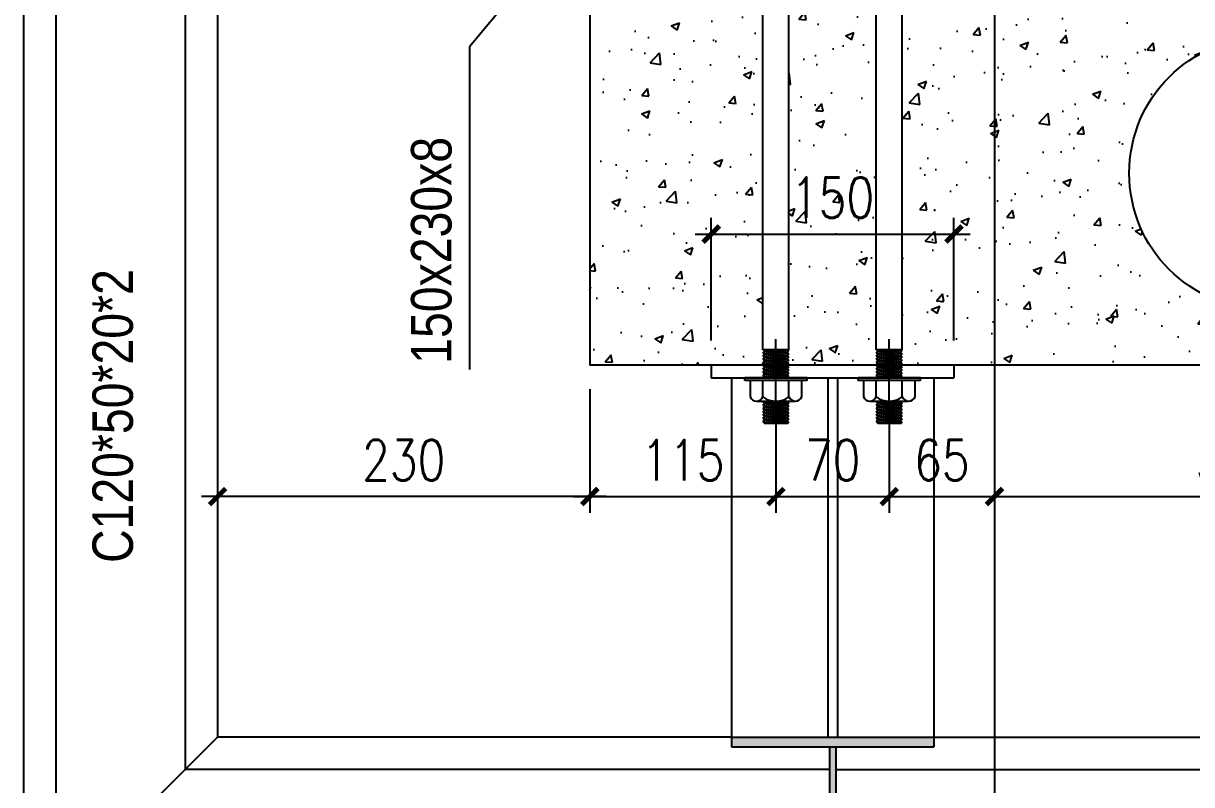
# Model space of a CAD drawing. Header units: inches. Extents: x 651127 to 1529722, y 768575 to 1021311.
# Drawn here: x 1220838 to 1228056, y 792855 to 797559 of the extents above; entities that cross this region are included whole.
import ezdxf

# ---------------------------------------------------------------- set-up
doc = ezdxf.new("R2010")
doc.units = ezdxf.units.IN
doc.header["$LTSCALE"] = 1000
doc.header["$MEASUREMENT"] = 0
doc.linetypes.add('CENTER2', pattern=[1.125, 0.75, -0.125, 0.125, -0.125])
doc.linetypes.add('DASHED2', pattern=[0.375, 0.25, -0.125])
doc.layers.get('DEFPOINTS').update_dxf_attribs({"color": 8, "lineweight": 9})
for name, color, linetype in [('DWGshare.com_15', 1, 'Continuous'), ('DWGshare.com_16', 2, 'Continuous'), ('DWGshare.com_19', 136, 'Continuous'), ('DWGshare.com_25', 154, 'Continuous'), ('DWGshare.com_3', 7, 'Continuous'), ('DWGshare.com_32', 253, 'Continuous'), ('DWGshare.com_34', 1, 'Continuous'), ('DWGshare.com_36', 2, 'Continuous'), ('DWGshare.com_4', 8, 'CENTER2'), ('DWGshare.com_9', 8, 'Continuous')]:
    doc.layers.add(name, color=color, linetype=linetype)
doc.styles.add('DWGshare.com_14', font='romans.shx', dxfattribs={"width": 0.8})
doc.styles.add('DWGshare.com_4', font='romans.shx', dxfattribs={"width": 0.8})
doc.styles.add('DWGshare.com_5', font='VHELVCN.TTF')
doc.dimstyles.new('DWGshare.com_12', dxfattribs={"dimscale": 100, "dimtxt": 2, "dimasz": 1.5, "dimexe": 1.5, "dimexo": 1.5, "dimgap": 1, "dimtad": 1, "dimdec": 0, "dimlfac": 0.2, "dimzin": 0, "dimdsep": 46, "dimtxsty": 'DWGshare.com_14', "dimblk": 'DWGshare.com_1', "dimcen": 3, "dimdle": 1.5, "dimclrd": 256, "dimclre": 256, "dimclrt": 7, "dimadec": 0, "dimazin": 0, "dimtfac": 1, "dimtdec": 0, "dimtix": 1, "dimtmove": 2, "dimatfit": 3, "dimfxl": 1, "dimtolj": 1, "dimtzin": 0, "dimarcsym": 0})
doc.dimstyles.new('DWGshare.com_7', dxfattribs={"dimscale": 100, "dimtxt": 2.5, "dimasz": 1, "dimexe": 1, "dimexo": 1.5, "dimgap": 1, "dimtad": 1, "dimdec": 0, "dimlfac": 0.1, "dimzin": 0, "dimdsep": 46, "dimtxsty": 'DWGshare.com_4', "dimblk": 'DWGshare.com_1', "dimcen": 1.5, "dimdle": 1, "dimclrd": 256, "dimclre": 256, "dimclrt": 7, "dimadec": 0, "dimazin": 0, "dimtfac": 1, "dimtdec": 0, "dimtix": 1, "dimtmove": 2, "dimatfit": 3, "dimfxl": 1, "dimtolj": 1, "dimtzin": 0, "dimarcsym": 0})

# ---------------------------------------------------------------- blocks, each defined once
blk = doc.blocks.new('DWGshare.com_1')
at = {"color": 0, "linetype": 'ByBlock', "const_width": 0.3}
blk.add_lwpolyline([(-0.5, -0.5), (0.5, 0.5)], dxfattribs=at)
blk = doc.blocks.new('*D975')
at = {"layer": 'DEFPOINTS', "color": 0, "ltscale": 100, "transparency": 16777216}
for p in [(1224337.7, 795449), (1225487.7, 795352.4), (1225487.7, 794635)]:
    blk.add_point(p, dxfattribs=at)
at = {"layer": 'DWGshare.com_19', "lineweight": -2, "ltscale": 100, "transparency": 16777216}
for p, q in [((1224337.7, 795299), (1224337.7, 794535)), ((1225487.7, 795202.4), (1225487.7, 794535)), ((1224237.7, 794635), (1225587.7, 794635))]:
    blk.add_line(p, q, dxfattribs=at)
at = {"layer": 'DWGshare.com_19', "lineweight": -2, "ltscale": 100, "transparency": 16777216, "xscale": 100, "yscale": 100, "zscale": 100, "rotation": 180}
blk.add_blockref('DWGshare.com_1', (1224337.7, 794635), dxfattribs=at)
at = {"layer": 'DWGshare.com_19', "lineweight": -2, "ltscale": 100, "transparency": 16777216, "xscale": 100, "yscale": 100, "zscale": 100}
blk.add_blockref('DWGshare.com_1', (1225487.7, 794635), dxfattribs=at)
at = {"layer": 'DWGshare.com_19', "color": 7, "ltscale": 100, "transparency": 16777216, "insert": (1224912.7, 794860), "char_height": 250, "attachment_point": 5, "style": 'DWGshare.com_4'}
blk.add_mtext('\\A1;115', dxfattribs=at)
blk = doc.blocks.new('*D976')
at = {"layer": 'DEFPOINTS', "color": 0, "ltscale": 100, "transparency": 16777216}
for p in [(1225487.7, 795352.4), (1226187.7, 795352.4), (1226187.7, 794635)]:
    blk.add_point(p, dxfattribs=at)
at = {"layer": 'DWGshare.com_19', "lineweight": -2, "ltscale": 100, "transparency": 16777216}
for p, q in [((1225487.7, 795202.4), (1225487.7, 794535)), ((1226187.7, 795202.4), (1226187.7, 794535)), ((1225387.7, 794635), (1226287.7, 794635))]:
    blk.add_line(p, q, dxfattribs=at)
at = {"layer": 'DWGshare.com_19', "lineweight": -2, "ltscale": 100, "transparency": 16777216, "xscale": 100, "yscale": 100, "zscale": 100, "rotation": 180}
blk.add_blockref('DWGshare.com_1', (1225487.7, 794635), dxfattribs=at)
at = {"layer": 'DWGshare.com_19', "lineweight": -2, "ltscale": 100, "transparency": 16777216, "xscale": 100, "yscale": 100, "zscale": 100}
blk.add_blockref('DWGshare.com_1', (1226187.7, 794635), dxfattribs=at)
at = {"layer": 'DWGshare.com_19', "color": 7, "ltscale": 100, "transparency": 16777216, "insert": (1225837.7, 794860), "char_height": 250, "attachment_point": 5, "style": 'DWGshare.com_4'}
blk.add_mtext('\\A1;70', dxfattribs=at)
blk = doc.blocks.new('*D977')
at = {"layer": 'DEFPOINTS', "color": 0, "ltscale": 100, "transparency": 16777216}
for p in [(1226837.7, 795449), (1226187.7, 795352.4), (1226837.7, 794635)]:
    blk.add_point(p, dxfattribs=at)
at = {"layer": 'DWGshare.com_19', "lineweight": -2, "ltscale": 100, "transparency": 16777216}
for p, q in [((1226837.7, 795299), (1226837.7, 794535)), ((1226187.7, 795202.4), (1226187.7, 794535)), ((1226087.7, 794635), (1226937.7, 794635))]:
    blk.add_line(p, q, dxfattribs=at)
at = {"layer": 'DWGshare.com_19', "lineweight": -2, "ltscale": 100, "transparency": 16777216, "xscale": 100, "yscale": 100, "zscale": 100, "rotation": 180}
blk.add_blockref('DWGshare.com_1', (1226187.7, 794635), dxfattribs=at)
at = {"layer": 'DWGshare.com_19', "lineweight": -2, "ltscale": 100, "transparency": 16777216, "xscale": 100, "yscale": 100, "zscale": 100}
blk.add_blockref('DWGshare.com_1', (1226837.7, 794635), dxfattribs=at)
at = {"layer": 'DWGshare.com_19', "color": 7, "ltscale": 100, "transparency": 16777216, "insert": (1226512.7, 794860), "char_height": 250, "attachment_point": 5, "style": 'DWGshare.com_4'}
blk.add_mtext('\\A1;65', dxfattribs=at)
blk = doc.blocks.new('*D978')
at = {"layer": 'DEFPOINTS', "color": 0, "ltscale": 100, "transparency": 16777216}
for p in [(1226837.7, 795449), (1229837.7, 795449), (1229837.7, 794635)]:
    blk.add_point(p, dxfattribs=at)
at = {"layer": 'DWGshare.com_19', "lineweight": -2, "ltscale": 100, "transparency": 16777216}
for p, q in [((1226837.7, 795299), (1226837.7, 794535)), ((1229837.7, 795299), (1229837.7, 794535)), ((1226737.7, 794635), (1229937.7, 794635))]:
    blk.add_line(p, q, dxfattribs=at)
at = {"layer": 'DWGshare.com_19', "lineweight": -2, "ltscale": 100, "transparency": 16777216, "xscale": 100, "yscale": 100, "zscale": 100, "rotation": 180}
blk.add_blockref('DWGshare.com_1', (1226837.7, 794635), dxfattribs=at)
at = {"layer": 'DWGshare.com_19', "lineweight": -2, "ltscale": 100, "transparency": 16777216, "xscale": 100, "yscale": 100, "zscale": 100}
blk.add_blockref('DWGshare.com_1', (1229837.7, 794635), dxfattribs=at)
at = {"layer": 'DWGshare.com_19', "color": 7, "ltscale": 100, "transparency": 16777216, "insert": (1228337.7, 794860), "char_height": 250, "attachment_point": 5, "style": 'DWGshare.com_4'}
blk.add_mtext('\\A1;300', dxfattribs=at)
blk = doc.blocks.new('*D980')
at = {"layer": 'DEFPOINTS', "color": 0, "ltscale": 100, "transparency": 16777216}
for p in [(1222037.7, 795736.5), (1224337.7, 795449), (1222037.7, 794635)]:
    blk.add_point(p, dxfattribs=at)
at = {"layer": 'DWGshare.com_19', "lineweight": -2, "ltscale": 100, "transparency": 16777216}
for p, q in [((1222037.7, 795586.5), (1222037.7, 794535)), ((1224337.7, 795299), (1224337.7, 794535)), ((1224437.7, 794635), (1221937.7, 794635))]:
    blk.add_line(p, q, dxfattribs=at)
at = {"layer": 'DWGshare.com_19', "lineweight": -2, "ltscale": 100, "transparency": 16777216, "xscale": 100, "yscale": 100, "zscale": 100, "rotation": 180}
blk.add_blockref('DWGshare.com_1', (1222037.7, 794635), dxfattribs=at)
at = {"layer": 'DWGshare.com_19', "lineweight": -2, "ltscale": 100, "transparency": 16777216, "xscale": 100, "yscale": 100, "zscale": 100}
blk.add_blockref('DWGshare.com_1', (1224337.7, 794635), dxfattribs=at)
at = {"layer": 'DWGshare.com_19', "color": 7, "ltscale": 100, "transparency": 16777216, "insert": (1223187.7, 794860), "char_height": 250, "attachment_point": 5, "style": 'DWGshare.com_4'}
blk.add_mtext('\\A1;230', dxfattribs=at)
blk = doc.blocks.new('*D987')
at = {"layer": 'DEFPOINTS', "color": 0, "ltscale": 100, "transparency": 16777216}
for p in [(1226587.7, 796257), (1225087.7, 795449), (1226587.7, 795449)]:
    blk.add_point(p, dxfattribs=at)
at = {"layer": 'DWGshare.com_19', "lineweight": -2, "ltscale": 100, "transparency": 16777216}
for p, q in [((1225087.7, 795599), (1225087.7, 796357)), ((1226587.7, 795599), (1226587.7, 796357)), ((1224987.7, 796257), (1226687.7, 796257))]:
    blk.add_line(p, q, dxfattribs=at)
at = {"layer": 'DWGshare.com_19', "lineweight": -2, "ltscale": 100, "transparency": 16777216, "xscale": 100, "yscale": 100, "zscale": 100, "rotation": 180}
blk.add_blockref('DWGshare.com_1', (1225087.7, 796257), dxfattribs=at)
at = {"layer": 'DWGshare.com_19', "lineweight": -2, "ltscale": 100, "transparency": 16777216, "xscale": 100, "yscale": 100, "zscale": 100}
blk.add_blockref('DWGshare.com_1', (1226587.7, 796257), dxfattribs=at)
at = {"layer": 'DWGshare.com_19', "color": 7, "ltscale": 100, "transparency": 16777216, "insert": (1225837.7, 796482), "char_height": 250, "attachment_point": 5, "style": 'DWGshare.com_4'}
blk.add_mtext('\\A1;150', dxfattribs=at)

msp = doc.modelspace()

# ---------------------------------------------------------------- hatches: boundary and pattern name
at = {"layer": 'DWGshare.com_25'}
h = msp.add_hatch(dxfattribs=at)
h.set_pattern_fill('AR-CONC', color=256, scale=75, style=0)
h.set_pattern_definition([(50, (908235.76, 1112307.2), (537.94514, -47.0641), [56.25, -618.75]), (355, (908235.76, 1112307.2), (-104.0635, 564.1441), [45, -495]), (100.4514, (908280.6, 1112303.26), (433.88204, 517.07966), [47.80514, -525.8566]), (46.1842, (908235.76, 1112457.2), (800.4308, -124.1393), [84.375, -928.125]), (96.6356, (908302.5, 1112446.8), (700.997, 730.5884), [71.7077, -788.7847]), (351.1842, (908235.8, 1112457.2), (700.9965, 730.589), [67.5, -742.5]), (21, (908310.76, 1112419.7), (447.6803, -301.96417), [56.25, -618.75]), (326, (908310.76, 1112419.7), (182.4865, 543.8625), [45, -495]), (71.4514, (908348.07, 1112394.5), (630.167, 241.8979), [47.80514, -525.8566]), (37.5, (908235.76, 1112307.18), (9.11989, 249.67039), [0, -489, 0, -502.5, 0, -496.875]), (7.5, (908235.76, 1112307.18), (197.30215, 295.80878), [0, -286.5, 0, -477.75, 0, -189.375]), (327.5, (908068.51, 1112307.18), (400.36683, -16.91615), [0, -187.5, 0, -585, 0, -776.25]), (317.5, (907993.5, 1112307.2), (437.38963, 75.07874), [0, -243.75, 0, -388.5, 0, -551.25])])
h.paths.add_polyline_path([(1229837.7, 800949), (1226837.7, 800949), (1226837.7, 799379), (1227942.4, 799379, -0.414214), (1228022.4, 799299, -0.414214), (1227942.4, 799219), (1226837.7, 799219), (1226837.7, 798679), (1227942.4, 798679, -0.414214), (1228022.4, 798599, -0.414214), (1227942.4, 798519), (1226837.7, 798519), (1226837.7, 797949), (1229837.7, 797949)])
h.paths.add_polyline_path([(1226337.7, 800949), (1224337.7, 800949), (1224337.7, 799387.4), (1224356.1, 799369), (1224376.1, 799389), (1224396.1, 799369), (1224416.1, 799389), (1224426.1, 799379), (1226337.7, 799379)])
h.paths.add_polyline_path([(1226837.7, 800949), (1226337.7, 800949), (1226337.7, 799379), (1226837.7, 799379)])
h.paths.add_polyline_path([(1226107.7, 799053.8, -1), (1226267.7, 799053.8), (1226267.7, 798679), (1226337.7, 798679), (1226337.7, 799219), (1224418.5, 799219), (1224423.8, 799222), (1224422.5, 799229), (1224402.5, 799209), (1224382.5, 799229), (1224362.5, 799209), (1224342.5, 799229), (1224337.7, 799224.2), (1224337.7, 798687.4), (1224356.1, 798669), (1224376.1, 798689), (1224396.1, 798669), (1224416.1, 798689), (1224426.1, 798679), (1225407.7, 798679), (1225407.7, 799053.8, -1), (1225567.7, 799053.8), (1225567.7, 798679), (1226107.7, 798679)])
h.paths.add_polyline_path([(1226837.7, 799219), (1226337.7, 799219), (1226337.7, 798679), (1226837.7, 798679)])
h.paths.add_polyline_path([(1226107.7, 798519), (1225567.7, 798519), (1225567.7, 797949), (1226107.7, 797949)])
h.paths.add_polyline_path([(1226837.7, 798519), (1226337.7, 798519), (1226337.7, 797949), (1226837.7, 797949)])
h.paths.add_polyline_path([(1225407.7, 798519), (1224418.5, 798519), (1224423.8, 798522), (1224422.5, 798529), (1224402.5, 798509), (1224382.5, 798529), (1224362.5, 798509), (1224342.5, 798529), (1224337.7, 798524.2), (1224337.7, 798199), (1224337.7, 797949), (1225407.7, 797949)])
h.paths.add_polyline_path([(1225407.7, 797949), (1224337.7, 797949), (1224337.7, 795449), (1225412.9, 795449), (1225417.7, 795453.8), (1225397.7, 795473.8), (1225417.7, 795493.8), (1225397.7, 795513.8), (1225417.7, 795533.8), (1225410, 795541.5), (1225407.7, 795541.5)])
h.paths.add_polyline_path([(1226107.7, 797949), (1225567.7, 797949), (1225567.7, 795525.5), (1225557.7, 795527.4), (1225577.7, 795507.4), (1225557.7, 795487.4), (1225567.7, 795477.4), (1225547.7, 795457.4), (1225556.1, 795449), (1226112.9, 795449), (1226117.7, 795453.8), (1226097.7, 795473.8), (1226117.7, 795493.8), (1226097.7, 795513.8), (1226117.7, 795533.8), (1226110, 795541.5), (1226107.7, 795541.5)])
h.paths.add_polyline_path([(1226837.7, 797949), (1226267.7, 797949), (1226267.7, 795525.5), (1226257.7, 795527.4), (1226277.7, 795507.4), (1226257.7, 795487.4), (1226267.7, 795477.4), (1226247.7, 795457.4), (1226256.1, 795449), (1226837.7, 795449)])
h.paths.add_polyline_path([(1229837.7, 797949), (1226837.7, 797949), (1226837.7, 795449), (1229837.7, 795449)])
h.paths.add_polyline_path([(1229350.7, 796632.6, -1), (1227670.7, 796632.6, -1)], flags=16)
h.paths.add_polyline_path([(1224613.1, 798654.2), (1224613.1, 799243.9), (1224993.4, 799243.9), (1224993.4, 798654.2)], flags=9)
h.paths.add_polyline_path([(1225542.9, 796674.8), (1226132.5, 796674.8), (1226132.5, 796294.5), (1225542.9, 796294.5)], flags=9)
at = {"layer": 'DWGshare.com_32', "ltscale": 100}
h = msp.add_hatch(color=256, dxfattribs=at)
h.paths.add_polyline_path([(1225212.7, 792009), (1225212.7, 791949), (1226462.7, 791949), (1226462.7, 792009)])
h.paths.add_polyline_path([(1225817.7, 793089), (1225817.7, 792009), (1225857.7, 792009), (1225857.7, 793089)])
h.paths.add_polyline_path([(1225212.7, 793149), (1225212.7, 793089), (1226462.7, 793089), (1226462.7, 793149)])

# ---------------------------------------------------------------- linework, layer by layer
at = {"layer": 'DWGshare.com_15', "ltscale": 100}
msp.add_circle((1228510.7, 796632.6), 840, dxfattribs=at)
at = {"layer": 'DWGshare.com_3', "ltscale": 100}
msp.add_lwpolyline([(1224337.7, 800949), (1224337.7, 795449), (1229837.7, 795449), (1229837.7, 800949), (1226337.7, 800949)], dxfattribs=at)
at = {"layer": 'DWGshare.com_32', "ltscale": 100}
for p, q in [((1221037.7, 798929), (1221037.7, 792149)), ((1221837.7, 798929), (1221837.7, 792949)), ((1220837.7, 798324), (1220837.7, 791949)), ((1222037.7, 798324), (1222037.7, 793149)), ((1225087.7, 795449), (1225087.7, 795369)), ((1225087.7, 795449), (1226587.7, 795449)), ((1226587.7, 795449), (1226587.7, 795369)), ((1225087.7, 795369), (1226587.7, 795369)), ((1225212.7, 795369), (1225212.7, 793149)), ((1225807.7, 795369), (1225807.7, 793149)), ((1225867.7, 795369), (1225867.7, 793149)), ((1226462.7, 795369), (1226462.7, 793149)), ((1220837.7, 791949), (1222037.7, 793149)), ((1225212.7, 793149), (1222037.7, 793149)), ((1226462.7, 793149), (1230994.2, 793149)), ((1225817.7, 792949), (1221837.7, 792949)), ((1225857.7, 792949), (1230994.2, 792949))]:
    msp.add_line(p, q, dxfattribs=at)
at = {"layer": 'DWGshare.com_34', "ltscale": 100}
for p, q in [((1225212.7, 793149), (1226462.7, 793149)), ((1225212.7, 793149), (1225212.7, 793089)), ((1226462.7, 793149), (1226462.7, 793089)), ((1225212.7, 793089), (1226462.7, 793089)), ((1225817.7, 793089), (1225817.7, 792009)), ((1225857.7, 793089), (1225857.7, 792009))]:
    msp.add_line(p, q, dxfattribs=at)
at = {"layer": 'DWGshare.com_36'}
for p, q in [((1225567.7, 795541.5), (1225407.7, 795541.5)), ((1225407.7, 795523.8), (1225417.7, 795533.8)), ((1225407.7, 795523.8), (1225417.7, 795513.8)), ((1225407.7, 795503.8), (1225417.7, 795513.8)), ((1225407.7, 795503.8), (1225417.7, 795493.8)), ((1225407.7, 795483.8), (1225417.7, 795493.8)), ((1225407.7, 795483.8), (1225417.7, 795473.8)), ((1225412.7, 795538.8), (1225414.2, 795541.5)), ((1225412.7, 795538.8), (1225417.7, 795533.8)), ((1225417.7, 795533.8), (1225557.7, 795507.4)), ((1225417.7, 795513.8), (1225557.7, 795487.4)), ((1225417.7, 795493.8), (1225557.7, 795467.4)), ((1225483.1, 795541.5), (1225557.7, 795527.4)), ((1225567.7, 795537.4), (1225557.7, 795527.4)), ((1225567.7, 795517.4), (1225557.7, 795527.4)), ((1225567.7, 795517.4), (1225557.7, 795507.4)), ((1225567.7, 795497.4), (1225557.7, 795507.4)), ((1225567.7, 795497.4), (1225557.7, 795487.4)), ((1225567.7, 795477.4), (1225557.7, 795487.4)), ((1225567.7, 795477.4), (1225557.7, 795467.4)), ((1225567.7, 795537.4), (1225563.6, 795541.5)), ((1226267.7, 795541.5), (1226107.7, 795541.5)), ((1226107.7, 795523.8), (1226117.7, 795533.8)), ((1226107.7, 795523.8), (1226117.7, 795513.8)), ((1226107.7, 795503.8), (1226117.7, 795513.8)), ((1226107.7, 795503.8), (1226117.7, 795493.8)), ((1226107.7, 795483.8), (1226117.7, 795493.8)), ((1226107.7, 795483.8), (1226117.7, 795473.8)), ((1226112.7, 795538.8), (1226114.2, 795541.5)), ((1226112.7, 795538.8), (1226117.7, 795533.8)), ((1226117.7, 795533.8), (1226257.7, 795507.4)), ((1226117.7, 795513.8), (1226257.7, 795487.4)), ((1226117.7, 795493.8), (1226257.7, 795467.4)), ((1226183.1, 795541.5), (1226257.7, 795527.4)), ((1226267.7, 795537.4), (1226257.7, 795527.4)), ((1226267.7, 795517.4), (1226257.7, 795527.4)), ((1226267.7, 795517.4), (1226257.7, 795507.4)), ((1226267.7, 795497.4), (1226257.7, 795507.4)), ((1226267.7, 795497.4), (1226257.7, 795487.4)), ((1226267.7, 795477.4), (1226257.7, 795487.4)), ((1226267.7, 795477.4), (1226257.7, 795467.4)), ((1226267.7, 795537.4), (1226263.6, 795541.5)), ((1225407.7, 795463.8), (1225417.7, 795473.8)), ((1225407.7, 795463.8), (1225417.7, 795453.8)), ((1225407.7, 795443.8), (1225417.7, 795453.8)), ((1225407.7, 795443.8), (1225417.7, 795433.8)), ((1225407.7, 795423.8), (1225417.7, 795433.8)), ((1225407.7, 795423.8), (1225417.7, 795413.8)), ((1225407.7, 795403.8), (1225417.7, 795413.8)), ((1225417.7, 795473.8), (1225557.7, 795447.4)), ((1225417.7, 795453.8), (1225557.7, 795427.4)), ((1225417.7, 795433.8), (1225557.7, 795407.4)), ((1225417.7, 795413.8), (1225557.7, 795387.4)), ((1225567.7, 795457.4), (1225557.7, 795467.4)), ((1225567.7, 795457.4), (1225557.7, 795447.4)), ((1225567.7, 795437.4), (1225557.7, 795447.4)), ((1225567.7, 795437.4), (1225557.7, 795427.4)), ((1225567.7, 795417.4), (1225557.7, 795427.4)), ((1225567.7, 795417.4), (1225557.7, 795407.4)), ((1225567.7, 795397.4), (1225557.7, 795407.4)), ((1226107.7, 795463.8), (1226117.7, 795473.8)), ((1226107.7, 795463.8), (1226117.7, 795453.8)), ((1226107.7, 795443.8), (1226117.7, 795453.8)), ((1226107.7, 795443.8), (1226117.7, 795433.8)), ((1226107.7, 795423.8), (1226117.7, 795433.8)), ((1226107.7, 795423.8), (1226117.7, 795413.8)), ((1226107.7, 795403.8), (1226117.7, 795413.8)), ((1226117.7, 795473.8), (1226257.7, 795447.4)), ((1226117.7, 795453.8), (1226257.7, 795427.4)), ((1226117.7, 795433.8), (1226257.7, 795407.4)), ((1226117.7, 795413.8), (1226257.7, 795387.4)), ((1226267.7, 795457.4), (1226257.7, 795467.4)), ((1226267.7, 795457.4), (1226257.7, 795447.4)), ((1226267.7, 795437.4), (1226257.7, 795447.4)), ((1226267.7, 795437.4), (1226257.7, 795427.4)), ((1226267.7, 795417.4), (1226257.7, 795427.4)), ((1226267.7, 795417.4), (1226257.7, 795407.4)), ((1226267.7, 795397.4), (1226257.7, 795407.4)), ((1225680.2, 795369), (1225295.1, 795369)), ((1225295.1, 795352.4), (1225295.1, 795369)), ((1225680.2, 795352.4), (1225295.1, 795352.4)), ((1225327.7, 795352.4), (1225327.7, 795251.1)), ((1225407.7, 795403.8), (1225417.7, 795393.8)), ((1225407.7, 795383.8), (1225417.7, 795393.8)), ((1225407.7, 795383.8), (1225417.7, 795373.8)), ((1225407.7, 795251.1), (1225407.7, 795352.4)), ((1225412.9, 795369), (1225417.7, 795373.8)), ((1225417.7, 795393.8), (1225549.2, 795369)), ((1225417.7, 795373.8), (1225443.1, 795369)), ((1225567.7, 795397.4), (1225557.7, 795387.4)), ((1225567.7, 795377.4), (1225557.7, 795387.4)), ((1225567.7, 795377.4), (1225559.3, 795369)), ((1225567.7, 795251.1), (1225567.7, 795352.4)), ((1225647.7, 795251.1), (1225647.7, 795352.4)), ((1225680.2, 795352.4), (1225680.2, 795369)), ((1225995.1, 795352.4), (1225995.1, 795369)), ((1226380.2, 795369), (1225995.1, 795369)), ((1226380.2, 795352.4), (1225995.1, 795352.4)), ((1226027.7, 795352.4), (1226027.7, 795251.1)), ((1226107.7, 795403.8), (1226117.7, 795393.8)), ((1226107.7, 795383.8), (1226117.7, 795393.8)), ((1226107.7, 795383.8), (1226117.7, 795373.8)), ((1226107.7, 795251.1), (1226107.7, 795352.4)), ((1226112.9, 795369), (1226117.7, 795373.8)), ((1226117.7, 795393.8), (1226249.2, 795369)), ((1226117.7, 795373.8), (1226143.1, 795369)), ((1226267.7, 795397.4), (1226257.7, 795387.4)), ((1226267.7, 795377.4), (1226257.7, 795387.4)), ((1226267.7, 795377.4), (1226259.3, 795369)), ((1226267.7, 795251.1), (1226267.7, 795352.4)), ((1226347.7, 795251.1), (1226347.7, 795352.4)), ((1226380.2, 795352.4), (1226380.2, 795369)), ((1225367.7, 795224.4), (1225607.7, 795224.4)), ((1225407.7, 795219.3), (1225412.8, 795224.4)), ((1225407.7, 795219.3), (1225417.7, 795209.3)), ((1225407.7, 795199.3), (1225417.7, 795209.3)), ((1225407.7, 795199.3), (1225417.7, 795189.3)), ((1225407.7, 795179.3), (1225417.7, 795189.3)), ((1225417.7, 795209.3), (1225557.7, 795182.9)), ((1225417.7, 795209.3), (1225557.7, 795182.9)), ((1225417.7, 795189.3), (1225557.7, 795162.9)), ((1225443.7, 795224.4), (1225557.7, 795202.9)), ((1225443.7, 795224.4), (1225557.7, 795202.9)), ((1225549.8, 795224.4), (1225557.7, 795222.9)), ((1225559.2, 795224.4), (1225557.7, 795222.9)), ((1225567.7, 795212.9), (1225557.7, 795222.9)), ((1225567.7, 795212.9), (1225557.7, 795202.9)), ((1225567.7, 795192.9), (1225557.7, 795202.9)), ((1225567.7, 795192.9), (1225557.7, 795182.9)), ((1226067.7, 795224.4), (1226307.7, 795224.4)), ((1226107.7, 795219.3), (1226112.8, 795224.4)), ((1226107.7, 795219.3), (1226117.7, 795209.3)), ((1226107.7, 795199.3), (1226117.7, 795209.3)), ((1226107.7, 795199.3), (1226117.7, 795189.3)), ((1226107.7, 795179.3), (1226117.7, 795189.3)), ((1226117.7, 795209.3), (1226257.7, 795182.9)), ((1226117.7, 795209.3), (1226257.7, 795182.9)), ((1226117.7, 795189.3), (1226257.7, 795162.9)), ((1226143.7, 795224.4), (1226257.7, 795202.9)), ((1226143.7, 795224.4), (1226257.7, 795202.9)), ((1226249.8, 795224.4), (1226257.7, 795222.9)), ((1226259.2, 795224.4), (1226257.7, 795222.9)), ((1226267.7, 795212.9), (1226257.7, 795222.9)), ((1226267.7, 795212.9), (1226257.7, 795202.9)), ((1226267.7, 795192.9), (1226257.7, 795202.9)), ((1226267.7, 795192.9), (1226257.7, 795182.9)), ((1225407.7, 795179.3), (1225417.7, 795169.3)), ((1225407.7, 795159.3), (1225417.7, 795169.3)), ((1225407.7, 795159.3), (1225417.7, 795149.3)), ((1225407.7, 795139.3), (1225417.7, 795149.3)), ((1225407.7, 795139.3), (1225417.7, 795129.3)), ((1225407.7, 795119.3), (1225417.7, 795129.3)), ((1225407.7, 795119.3), (1225417.7, 795109.3)), ((1225417.7, 795169.3), (1225557.7, 795142.9)), ((1225417.7, 795149.3), (1225557.7, 795122.9)), ((1225417.7, 795129.3), (1225557.7, 795102.9)), ((1225567.7, 795172.9), (1225557.7, 795182.9)), ((1225567.7, 795172.9), (1225557.7, 795162.9)), ((1225567.7, 795152.9), (1225557.7, 795162.9)), ((1225567.7, 795152.9), (1225557.7, 795142.9)), ((1225567.7, 795132.9), (1225557.7, 795142.9)), ((1225567.7, 795132.9), (1225557.7, 795122.9)), ((1225567.7, 795112.9), (1225557.7, 795122.9)), ((1226107.7, 795179.3), (1226117.7, 795169.3)), ((1226107.7, 795159.3), (1226117.7, 795169.3)), ((1226107.7, 795159.3), (1226117.7, 795149.3)), ((1226107.7, 795139.3), (1226117.7, 795149.3)), ((1226107.7, 795139.3), (1226117.7, 795129.3)), ((1226107.7, 795119.3), (1226117.7, 795129.3)), ((1226107.7, 795119.3), (1226117.7, 795109.3)), ((1226117.7, 795169.3), (1226257.7, 795142.9)), ((1226117.7, 795149.3), (1226257.7, 795122.9)), ((1226117.7, 795129.3), (1226257.7, 795102.9)), ((1226267.7, 795172.9), (1226257.7, 795182.9)), ((1226267.7, 795172.9), (1226257.7, 795162.9)), ((1226267.7, 795152.9), (1226257.7, 795162.9)), ((1226267.7, 795152.9), (1226257.7, 795142.9)), ((1226267.7, 795132.9), (1226257.7, 795142.9)), ((1226267.7, 795132.9), (1226257.7, 795122.9)), ((1226267.7, 795112.9), (1226257.7, 795122.9)), ((1225407.7, 795099.3), (1225417.7, 795109.3)), ((1225407.7, 795099.3), (1225417.7, 795089.3)), ((1225417.7, 795109.3), (1225523.8, 795089.3)), ((1225417.7, 795089.3), (1225564.1, 795089.3)), ((1225567.7, 795112.9), (1225557.7, 795102.9)), ((1225567.7, 795092.9), (1225557.7, 795102.9)), ((1225567.7, 795092.9), (1225564.1, 795089.3)), ((1226107.7, 795099.3), (1226117.7, 795109.3)), ((1226107.7, 795099.3), (1226117.7, 795089.3)), ((1226117.7, 795109.3), (1226223.8, 795089.3)), ((1226117.7, 795089.3), (1226264.1, 795089.3)), ((1226267.7, 795112.9), (1226257.7, 795102.9)), ((1226267.7, 795092.9), (1226257.7, 795102.9)), ((1226267.7, 795092.9), (1226264.1, 795089.3))]:
    msp.add_line(p, q, dxfattribs=at)
at = {"layer": 'DWGshare.com_36', "color": 9}
for p, q in [((1225407.7, 795523.8), (1225567.7, 795497.4)), ((1225407.7, 795503.8), (1225567.7, 795477.4)), ((1225407.7, 795483.8), (1225567.7, 795457.4)), ((1225424.6, 795541.5), (1225567.7, 795517.4)), ((1225543.6, 795541.5), (1225567.7, 795537.4)), ((1226107.7, 795523.8), (1226267.7, 795497.4)), ((1226107.7, 795503.8), (1226267.7, 795477.4)), ((1226107.7, 795483.8), (1226267.7, 795457.4)), ((1226124.6, 795541.5), (1226267.7, 795517.4)), ((1226243.6, 795541.5), (1226267.7, 795537.4)), ((1225407.7, 795463.8), (1225567.7, 795437.4)), ((1225407.7, 795443.8), (1225567.7, 795417.4)), ((1225407.7, 795423.8), (1225567.7, 795397.4)), ((1226107.7, 795463.8), (1226267.7, 795437.4)), ((1226107.7, 795443.8), (1226267.7, 795417.4)), ((1226107.7, 795423.8), (1226267.7, 795397.4)), ((1225407.7, 795403.8), (1225567.7, 795377.4)), ((1225407.7, 795383.8), (1225497.3, 795369)), ((1226107.7, 795403.8), (1226267.7, 795377.4)), ((1226107.7, 795383.8), (1226197.3, 795369)), ((1225407.7, 795219.3), (1225567.7, 795192.9)), ((1225407.7, 795199.3), (1225567.7, 795172.9)), ((1225498.1, 795224.4), (1225567.7, 795212.9)), ((1226107.7, 795219.3), (1226267.7, 795192.9)), ((1226107.7, 795199.3), (1226267.7, 795172.9)), ((1226198.1, 795224.4), (1226267.7, 795212.9)), ((1225407.7, 795179.3), (1225567.7, 795152.9)), ((1225407.7, 795159.3), (1225567.7, 795132.9)), ((1225407.7, 795139.3), (1225567.7, 795112.9)), ((1225407.7, 795119.3), (1225567.7, 795092.9)), ((1226107.7, 795179.3), (1226267.7, 795152.9)), ((1226107.7, 795159.3), (1226267.7, 795132.9)), ((1226107.7, 795139.3), (1226267.7, 795112.9)), ((1226107.7, 795119.3), (1226267.7, 795092.9)), ((1225407.7, 795099.3), (1225468.3, 795089.3)), ((1226107.7, 795099.3), (1226168.3, 795089.3))]:
    msp.add_line(p, q, dxfattribs=at)
at = {"layer": 'DWGshare.com_36'}
for centre, radius, start, end in [((1225367.7, 795267.7), 43.3, 202.54979, 337.45021), ((1225375.1, 795224.4), 1.029870357569582e-11, 61.78679, 55.6539), ((1225487.7, 795357.6), 133.2, 233.08454, 306.91546), ((1225607.7, 795267.7), 43.3, 202.54979, 337.45021), ((1226067.7, 795267.7), 43.3, 202.54979, 337.45021), ((1226075.1, 795224.4), 1.029870357569582e-11, 61.78679, 55.6539), ((1226187.7, 795357.6), 133.2, 233.08454, 306.91546), ((1226307.7, 795267.7), 43.3, 202.54979, 337.45021)]:
    msp.add_arc(centre, radius, start, end, dxfattribs=at)
at = {"layer": 'DWGshare.com_4', "ltscale": 1000}
msp.add_line((1226837.7, 826156.9), (1226837.7, 789072.7), dxfattribs=at)
at = {"layer": 'DWGshare.com_4', "ltscale": 100}
for p, q in [((1225487.7, 795144.8), (1225487.7, 795606.8)), ((1226187.7, 795144.8), (1226187.7, 795606.8)), ((1226187.7, 795144.8), (1226187.7, 795606.8))]:
    msp.add_line(p, q, dxfattribs=at)
at = {"layer": 'DWGshare.com_9', "linetype": 'DASHED2', "ltscale": 500}
for p, q in [((1225407.7, 795541.5), (1225407.7, 799053.8)), ((1225567.7, 795541.5), (1225567.7, 799053.8)), ((1226107.7, 795541.5), (1226107.7, 799053.8)), ((1226267.7, 795541.5), (1226267.7, 799053.8))]:
    msp.add_line(p, q, dxfattribs=at)

# ---------------------------------------------------------------- texts
at = {"layer": 'DWGshare.com_16', "color": 2, "linetype": 'Continuous', "style": 'DWGshare.com_5'}
for s, p in [('150x230x8', (1223483, 795455.6)), ('C120*50*20*2', (1221514.6, 794225.1))]:
    msp.add_text(s, height=250, rotation=90, dxfattribs=at).set_placement(p)

# ---------------------------------------------------------------- dimensions: what is measured, and where the dimension line sits
at = {"layer": 'DWGshare.com_19', "ltscale": 100}
for base, p1, p2, picture, middle in [((1226587.7, 796257), (1225087.7, 795449), (1226587.7, 795449), '*D987', (1225837.7, 796482)), ((1222037.7, 794635), (1224337.7, 795449), (1222037.7, 795736.5), '*D980', (1223187.7, 794860)), ((1225487.7, 794635), (1224337.7, 795449), (1225487.7, 795352.4), '*D975', (1224912.7, 794860)), ((1226837.7, 794635), (1226187.7, 795352.4), (1226837.7, 795449), '*D977', (1226512.7, 794860)), ((1229837.7, 794635), (1226837.7, 795449), (1229837.7, 795449), '*D978', (1228337.7, 794860)), ((1226187.7, 794635), (1225487.7, 795352.4), (1226187.7, 795352.4), '*D976', (1225837.7, 794860))]:
    dim = msp.add_linear_dim(base=base, p1=p1, p2=p2, angle=180, dimstyle='DWGshare.com_7', dxfattribs=at)
    dim.commit()
    dim.dimension.update_dxf_attribs({"geometry": picture, "text_midpoint": middle})

# ---------------------------------------------------------------- leaders
at = {"layer": 'DWGshare.com_19'}
msp.add_leader([(1224243.3, 798192), (1223594.5, 797413.2), (1223594.5, 795420.3)], dimstyle='DWGshare.com_12', override={"dimtad": 0}, dxfattribs=at)

doc.saveas('drawing.dxf')
